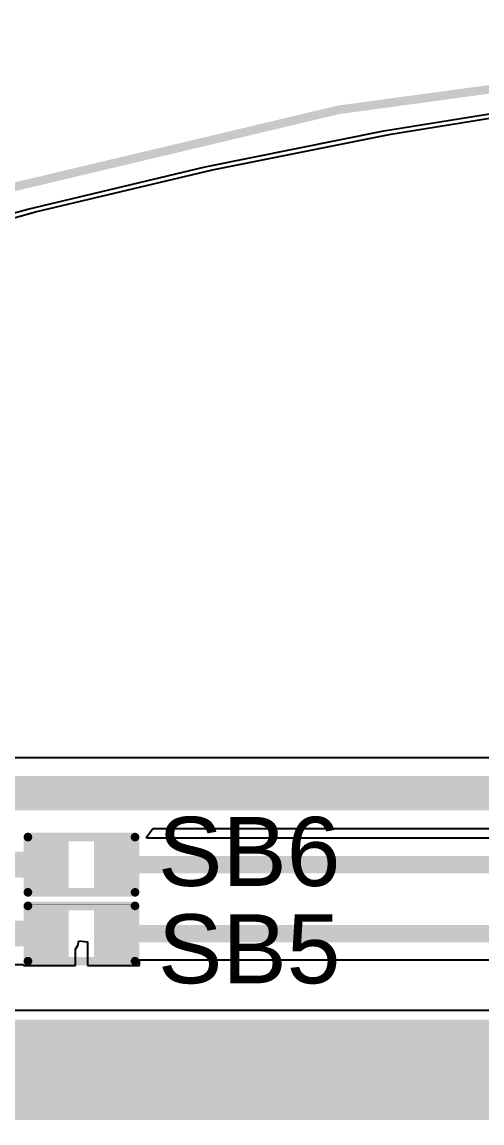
# Model space of a CAD drawing. Header units: inches. Extents: x -2.7 to 10.9, y -2.9 to 7.4.
# Drawn here: x -0.706 to -0.44, y 2.219 to 2.857 of the extents above; entities that cross this region are included whole.
import ezdxf

# ---------------------------------------------------------------- set-up
doc = ezdxf.new("R2010")
doc.units = ezdxf.units.IN
doc.header["$MEASUREMENT"] = 0
for name, color, linetype in [('Board Outline', 216, 'Continuous'), ('Bottom Layer', 5, 'Continuous'), ('Layer 2', 16, 'Continuous'), ('Layer 3', 76, 'Continuous'), ('Top Layer', 1, 'Continuous'), ('Top Overlay', 2, 'Continuous'), ('Top Paste', 8, 'Continuous'), ('Top Solder', 216, 'Continuous')]:
    doc.layers.add(name, color=color, linetype=linetype)
doc.styles.add('Arial', font='', dxfattribs={"height": 0.2})
doc.styles.get('Arial').set_extended_font_data('Arial')

# ---------------------------------------------------------------- blocks, each defined once
blk = doc.blocks.new('S______B______0402_113')
at = {"layer": 'Top Layer'}
for points in [[(-0.0275, -0.0125), (-0.0275, 0.0125), (-0.0095, 0.0125), (-0.0095, -0.0125)], [(0.0095, -0.0125), (0.0095, 0.0125), (0.0275, 0.0125), (0.0275, -0.0125)]]:
    blk.add_hatch(color=1, dxfattribs=at).paths.add_polyline_path(points)
at = {"layer": 'Top Paste'}
for points in [[(-0.0275, -0.0125), (-0.0275, 0.0125), (-0.0095, 0.0125), (-0.0095, -0.0125)], [(0.0095, -0.0125), (0.0095, 0.0125), (0.0275, 0.0125), (0.0275, -0.0125)]]:
    blk.add_hatch(color=8, dxfattribs=at).paths.add_polyline_path(points)
at = {"layer": 'Top Solder'}
for points in [[(-0.02967, -0.01467), (-0.02967, 0.01467), (-0.00733, 0.01467), (-0.00733, -0.01467)], [(0.00733, -0.01467), (0.00733, 0.01467), (0.02967, 0.01467), (0.02967, -0.01467)]]:
    blk.add_hatch(color=216, dxfattribs=at).paths.add_polyline_path(points)
at = {"layer": 'Top Overlay'}
for points in [[(-0.031, -0.016, 0.005, 0.005, 0), (-0.031, 0.016, 0.005, 0.005, 0)], [(0.031, 0.016, 0.005, 0.005, 0), (-0.031, 0.016, 0.005, 0.005, 0)], [(0.031, -0.016, 0.005, 0.005, 0), (0.031, 0.016, 0.005, 0.005, 0)], [(0.031, -0.016, 0.005, 0.005, 0), (-0.031, -0.016, 0.005, 0.005, 0)], [(0.032, -0.017, 0.000127, 0.000127, 0), (-0.032, -0.017, 0.000127, 0.000127, 0)]]:
    blk.add_lwpolyline(points, format="xyseb", dxfattribs=at)
for points in [[(-0.03225, 0.016, 0.0025, 0.0025, 1), (-0.02975, 0.016, 0.0025, 0.0025, 1)], [(-0.03225, 0.016, 0.0025, 0.0025, 1), (-0.02975, 0.016, 0.0025, 0.0025, 1)], [(0.02975, 0.016, 0.0025, 0.0025, 1), (0.03225, 0.016, 0.0025, 0.0025, 1)], [(0.02975, 0.016, 0.0025, 0.0025, 1), (0.03225, 0.016, 0.0025, 0.0025, 1)], [(-0.03225, -0.016, 0.0025, 0.0025, 1), (-0.02975, -0.016, 0.0025, 0.0025, 1)], [(-0.03225, -0.016, 0.0025, 0.0025, 1), (-0.02975, -0.016, 0.0025, 0.0025, 1)], [(-0.03203, -0.017, 0.0000635, 0.0000635, 1), (-0.03197, -0.017, 0.0000635, 0.0000635, 1)], [(0.02975, -0.016, 0.0025, 0.0025, 1), (0.03225, -0.016, 0.0025, 0.0025, 1)], [(0.02975, -0.016, 0.0025, 0.0025, 1), (0.03225, -0.016, 0.0025, 0.0025, 1)], [(0.03197, -0.017, 0.0000635, 0.0000635, 1), (0.03203, -0.017, 0.0000635, 0.0000635, 1)]]:
    blk.add_lwpolyline(points, format="xyseb", close=True, dxfattribs=at)
blk = doc.blocks.new('S______B______0402_114')
at = {"layer": 'Top Layer'}
for points in [[(-0.0275, -0.0125), (-0.0275, 0.0125), (-0.0095, 0.0125), (-0.0095, -0.0125)], [(0.0095, -0.0125), (0.0095, 0.0125), (0.0275, 0.0125), (0.0275, -0.0125)]]:
    blk.add_hatch(color=1, dxfattribs=at).paths.add_polyline_path(points)
at = {"layer": 'Top Paste'}
for points in [[(-0.0275, -0.0125), (-0.0275, 0.0125), (-0.0095, 0.0125), (-0.0095, -0.0125)], [(0.0095, -0.0125), (0.0095, 0.0125), (0.0275, 0.0125), (0.0275, -0.0125)]]:
    blk.add_hatch(color=8, dxfattribs=at).paths.add_polyline_path(points)
at = {"layer": 'Top Solder'}
for points in [[(-0.02967, -0.01467), (-0.02967, 0.01467), (-0.00733, 0.01467), (-0.00733, -0.01467)], [(0.00733, -0.01467), (0.00733, 0.01467), (0.02967, 0.01467), (0.02967, -0.01467)]]:
    blk.add_hatch(color=216, dxfattribs=at).paths.add_polyline_path(points)
at = {"layer": 'Top Overlay'}
for points in [[(-0.031, -0.016, 0.005, 0.005, 0), (-0.031, 0.016, 0.005, 0.005, 0)], [(0.031, 0.016, 0.005, 0.005, 0), (-0.031, 0.016, 0.005, 0.005, 0)], [(0.031, -0.016, 0.005, 0.005, 0), (0.031, 0.016, 0.005, 0.005, 0)], [(0.031, -0.016, 0.005, 0.005, 0), (-0.031, -0.016, 0.005, 0.005, 0)], [(0.032, -0.017, 0.000127, 0.000127, 0), (-0.032, -0.017, 0.000127, 0.000127, 0)]]:
    blk.add_lwpolyline(points, format="xyseb", dxfattribs=at)
for points in [[(-0.03225, 0.016, 0.0025, 0.0025, 1), (-0.02975, 0.016, 0.0025, 0.0025, 1)], [(-0.03225, 0.016, 0.0025, 0.0025, 1), (-0.02975, 0.016, 0.0025, 0.0025, 1)], [(0.02975, 0.016, 0.0025, 0.0025, 1), (0.03225, 0.016, 0.0025, 0.0025, 1)], [(0.02975, 0.016, 0.0025, 0.0025, 1), (0.03225, 0.016, 0.0025, 0.0025, 1)], [(-0.03225, -0.016, 0.0025, 0.0025, 1), (-0.02975, -0.016, 0.0025, 0.0025, 1)], [(-0.03225, -0.016, 0.0025, 0.0025, 1), (-0.02975, -0.016, 0.0025, 0.0025, 1)], [(-0.03203, -0.017, 0.0000635, 0.0000635, 1), (-0.03197, -0.017, 0.0000635, 0.0000635, 1)], [(0.02975, -0.016, 0.0025, 0.0025, 1), (0.03225, -0.016, 0.0025, 0.0025, 1)], [(0.02975, -0.016, 0.0025, 0.0025, 1), (0.03225, -0.016, 0.0025, 0.0025, 1)], [(0.03197, -0.017, 0.0000635, 0.0000635, 1), (0.03203, -0.017, 0.0000635, 0.0000635, 1)]]:
    blk.add_lwpolyline(points, format="xyseb", close=True, dxfattribs=at)

msp = doc.modelspace()

# ---------------------------------------------------------------- hatches: boundary and pattern name
at = {"layer": 'Bottom Layer'}
msp.add_hatch(color=5, dxfattribs=at).paths.add_polyline_path([(-1.32218, 2.221), (1.599, 2.221), (1.599, 2.27907), (-1.32218, 2.27907)])

# ---------------------------------------------------------------- linework, layer by layer
at = {"layer": 'Board Outline'}
msp.add_lwpolyline([(-2.49969, 1.37795, 0.005, 0.005, -0.740599), (2.8433, 0.25075, 0.005, 0.005, 0)], format="xyseb", dxfattribs=at)
at = {"layer": 'Bottom Layer'}
for p, q in [((-0.49288, 2.79192), (-0.3889, 2.80869)), ((-0.59618, 2.77129), (-0.49288, 2.79192)), ((-0.69863, 2.74682), (-0.59618, 2.77129)), ((-0.8001, 2.71856), (-0.69863, 2.74682)), ((1.599, 2.28448), (-1.32218, 2.28448))]:
    msp.add_line(p, q, dxfattribs=at)
at = {"layer": 'Layer 2'}
for p, q in [((-0.49288, 2.79192), (-0.3889, 2.80869)), ((-0.59618, 2.77129), (-0.49288, 2.79192)), ((-0.69863, 2.74682), (-0.59618, 2.77129)), ((-0.8001, 2.71856), (-0.69863, 2.74682))]:
    msp.add_line(p, q, dxfattribs=at)
at = {"layer": 'Layer 3'}
for p, q in [((-0.497, 2.79373), (-0.3929, 2.81056)), ((-0.6004, 2.77304), (-0.497, 2.79373)), ((-0.70296, 2.74851), (-0.6004, 2.77304)), ((-0.80454, 2.72017), (-0.70296, 2.74851))]:
    msp.add_line(p, q, dxfattribs=at)
at = {"layer": 'Top Layer'}
for p, q in [((-0.49288, 2.79192), (-0.3889, 2.80869)), ((-0.59618, 2.77129), (-0.49288, 2.79192)), ((-0.69863, 2.74682), (-0.59618, 2.77129)), ((-0.8001, 2.71856), (-0.69863, 2.74682)), ((0.78172, 2.43067), (-0.95069, 2.43067)), ((-0.63445, 2.38489), (-0.63071, 2.38989)), ((-0.63424, 2.38415), (-0.63445, 2.38489)), ((-0.63071, 2.38989), (0.77327, 2.38989)), ((-0.10136, 2.38415), (-0.63424, 2.38415)), ((-0.6755, 2.31995), (-0.67402, 2.32217)), ((-0.67402, 2.32217), (-0.6735, 2.32476)), ((-0.6735, 2.32476), (-0.6685, 2.32427)), ((-0.6685, 2.32427), (-0.6685, 2.3105)), ((-0.6755, 2.3105), (-0.6755, 2.31995)), ((-1.11629, 2.31116), (-0.7055, 2.31116)), ((-0.7055, 2.31116), (-0.7055, 2.3105)), ((-0.7055, 2.3105), (-0.6755, 2.3105)), ((-0.6685, 2.3105), (-0.6385, 2.3105)), ((-0.6385, 2.3105), (-0.6385, 2.31371)), ((-0.6385, 2.31371), (-0.12275, 2.31371))]:
    msp.add_line(p, q, dxfattribs=at)
for points in [[(-0.95914, 2.41028, 0.02, 0.02, 0), (0.78172, 2.41028, 0.02, 0.02, 0)], [(-1.08947, 2.36886, 0.015, 0.015, 0), (-0.6905, 2.36886, 0.015, 0.015, 0)], [(-0.6535, 2.36886, 0.01, 0.01, 0), (-0.10136, 2.36886, 0.01, 0.01, 0)], [(-1.11629, 2.329, 0.015, 0.015, 0), (-0.6905, 2.329, 0.015, 0.015, 0)], [(-0.6535, 2.329, 0.01, 0.01, 0), (-0.11641, 2.329, 0.01, 0.01, 0)]]:
    msp.add_lwpolyline(points, format="xyseb", dxfattribs=at)
for points in [[(-0.69425, 2.36886, 0.0075, 0.0075, 1), (-0.68675, 2.36886, 0.0075, 0.0075, 1)], [(-0.656, 2.36886, 0.005, 0.005, 1), (-0.651, 2.36886, 0.005, 0.005, 1)], [(-0.69425, 2.329, 0.0075, 0.0075, 1), (-0.68675, 2.329, 0.0075, 0.0075, 1)], [(-0.656, 2.329, 0.005, 0.005, 1), (-0.651, 2.329, 0.005, 0.005, 1)]]:
    msp.add_lwpolyline(points, format="xyseb", close=True, dxfattribs=at)

# ---------------------------------------------------------------- block references
at = {"rotation": 180}
for name, p in [('S______B______0402_113', (-0.672, 2.36886)), ('S______B______0402_114', (-0.672, 2.329))]:
    msp.add_blockref(name, p, dxfattribs=at)

# ---------------------------------------------------------------- texts
at = {"layer": 'Top Overlay', "style": 'Arial'}
for s, p in [('SB6', (-0.62773, 2.35654)), ('SB5', (-0.62773, 2.30017))]:
    msp.add_text(s, height=0.04, dxfattribs=at).set_placement(p)

doc.saveas('drawing.dxf')
